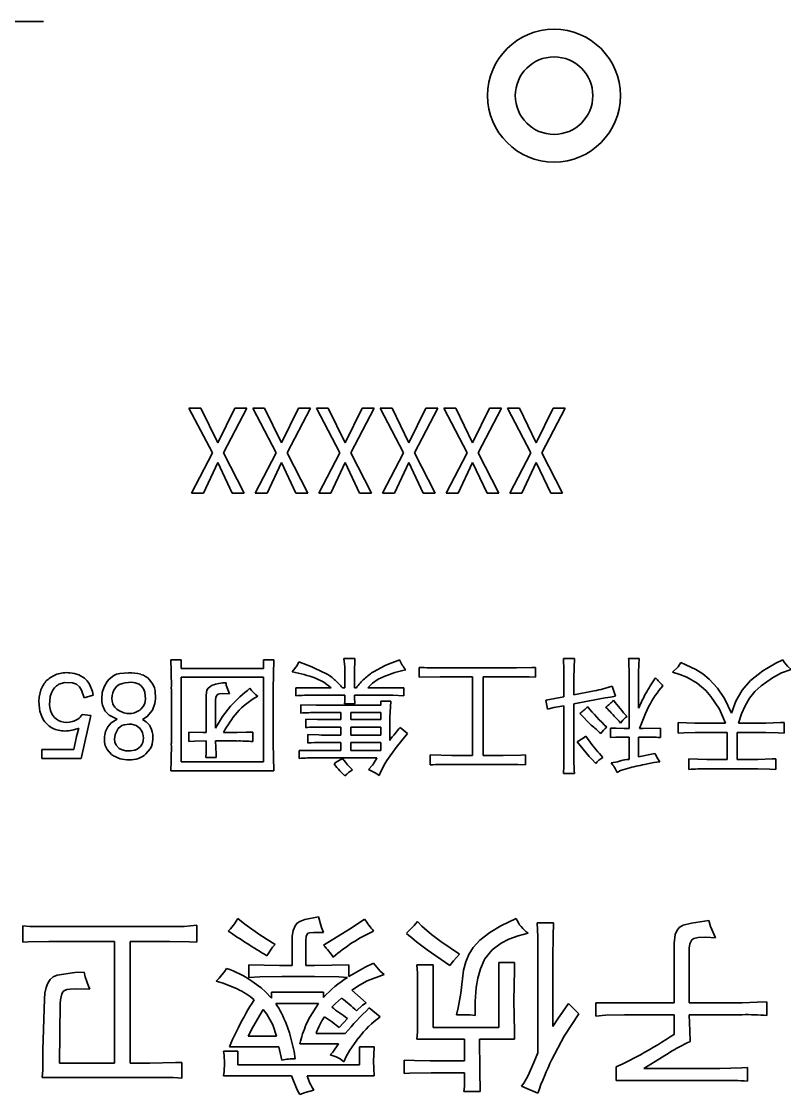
# Model space of a CAD drawing. Header units: millimetres. Extents: x -631 to 3210, y -561 to 2288.
# Drawn here: x -366.21 to -331.74, y 180.06 to 228.53 of the extents above; entities that cross this region are included whole.
import ezdxf

# ---------------------------------------------------------------- set-up
doc = ezdxf.new("R2010")
doc.units = ezdxf.units.MM
doc.layers.get('0').update_dxf_attribs({"lineweight": 18})

msp = doc.modelspace()

# ---------------------------------------------------------------- linework, layer by layer
at = {"color": 7, "lineweight": 35, "ltscale": 0.397278}
msp.add_line((-365.207, 228.526), (-381.098, 228.526), dxfattribs=at)
at = {"color": 7, "lineweight": 35, "ltscale": 0.057041}
for p, q in [((-357.584, 209.041), (-358.641, 211.063)), ((-356.034, 211.063), (-357.09, 209.041)), ((-354.708, 209.041), (-355.765, 211.063)), ((-353.158, 211.063), (-354.214, 209.041)), ((-351.832, 209.041), (-352.888, 211.063)), ((-350.281, 211.063), (-351.337, 209.041)), ((-348.956, 209.041), (-350.012, 211.063)), ((-347.405, 211.063), (-348.461, 209.041)), ((-346.079, 209.041), (-347.135, 211.063)), ((-344.528, 211.063), (-345.584, 209.041)), ((-343.203, 209.041), (-344.259, 211.063)), ((-341.652, 211.063), (-342.708, 209.041))]:
    msp.add_line(p, q, dxfattribs=at)
at = {"color": 7, "lineweight": 35, "ltscale": 0.013477}
for p, q in [((-358.641, 211.063), (-358.102, 211.063)), ((-356.573, 211.063), (-356.034, 211.063)), ((-344.259, 211.063), (-343.72, 211.063)), ((-342.191, 211.063), (-341.652, 211.063)), ((-357.989, 207.221), (-358.528, 207.221)), ((-341.765, 207.221), (-342.304, 207.221))]:
    msp.add_line(p, q, dxfattribs=at)
at = {"color": 7, "lineweight": 35, "ltscale": 0.04372}
for p, q in [((-358.102, 211.063), (-357.337, 209.49)), ((-357.337, 209.49), (-356.573, 211.063)), ((-355.225, 211.063), (-354.461, 209.49)), ((-352.349, 211.063), (-351.584, 209.49)), ((-348.708, 209.49), (-347.944, 211.063)), ((-345.832, 209.49), (-345.068, 211.063)), ((-343.72, 211.063), (-342.956, 209.49)), ((-342.956, 209.49), (-342.191, 211.063))]:
    msp.add_line(p, q, dxfattribs=at)
at = {"color": 7, "lineweight": 35, "ltscale": 0.013489}
for p, q in [((-355.765, 211.063), (-355.225, 211.063)), ((-353.697, 211.063), (-353.158, 211.063)), ((-352.888, 211.063), (-352.349, 211.063)), ((-350.821, 211.063), (-350.281, 211.063)), ((-350.012, 211.063), (-349.472, 211.063)), ((-347.944, 211.063), (-347.405, 211.063)), ((-347.135, 211.063), (-346.596, 211.063)), ((-345.068, 211.063), (-344.528, 211.063)), ((-356.146, 207.221), (-356.686, 207.221)), ((-355.113, 207.221), (-355.652, 207.221)), ((-353.27, 207.221), (-353.81, 207.221)), ((-352.236, 207.221), (-352.776, 207.221)), ((-350.394, 207.221), (-350.933, 207.221)), ((-349.36, 207.221), (-349.899, 207.221)), ((-347.517, 207.221), (-348.057, 207.221)), ((-346.483, 207.221), (-347.023, 207.221)), ((-344.641, 207.221), (-345.18, 207.221)), ((-343.607, 207.221), (-344.146, 207.221))]:
    msp.add_line(p, q, dxfattribs=at)
at = {"color": 7, "lineweight": 35, "ltscale": 0.043715}
for p, q in [((-354.461, 209.49), (-353.697, 211.063)), ((-351.584, 209.49), (-350.821, 211.063)), ((-349.472, 211.063), (-348.708, 209.49)), ((-346.596, 211.063), (-345.832, 209.49))]:
    msp.add_line(p, q, dxfattribs=at)
at = {"color": 7, "lineweight": 35, "ltscale": 0.05126}
for p, q in [((-358.528, 207.221), (-357.584, 209.041)), ((-357.09, 209.041), (-356.146, 207.221)), ((-355.652, 207.221), (-354.708, 209.041)), ((-354.214, 209.041), (-353.27, 207.221)), ((-352.776, 207.221), (-351.832, 209.041)), ((-351.337, 209.041), (-350.394, 207.221)), ((-349.899, 207.221), (-348.956, 209.041)), ((-348.461, 209.041), (-347.517, 207.221)), ((-347.023, 207.221), (-346.079, 209.041)), ((-345.584, 209.041), (-344.641, 207.221)), ((-344.146, 207.221), (-343.203, 209.041)), ((-342.708, 209.041), (-341.765, 207.221))]:
    msp.add_line(p, q, dxfattribs=at)
at = {"color": 7, "lineweight": 35, "ltscale": 0.038456}
for p, q in [((-357.337, 208.614), (-357.989, 207.221)), ((-354.461, 208.614), (-355.113, 207.221)), ((-351.584, 208.614), (-352.236, 207.221)), ((-348.057, 207.221), (-348.708, 208.614)), ((-345.18, 207.221), (-345.832, 208.614)), ((-342.304, 207.221), (-342.956, 208.614))]:
    msp.add_line(p, q, dxfattribs=at)
at = {"color": 7, "lineweight": 35, "ltscale": 0.038451}
for p, q in [((-356.686, 207.221), (-357.337, 208.614)), ((-353.81, 207.221), (-354.461, 208.614)), ((-350.933, 207.221), (-351.584, 208.614)), ((-348.708, 208.614), (-349.36, 207.221)), ((-345.832, 208.614), (-346.483, 207.221)), ((-342.956, 208.614), (-343.607, 207.221))]:
    msp.add_line(p, q, dxfattribs=at)
at = {"color": 7, "lineweight": 35, "ltscale": 0.011792}
for p, q in [((-359.461, 199.692), (-358.989, 199.692)), ((-355.281, 199.692), (-354.81, 199.692)), ((-351.146, 197.715), (-351.618, 197.715))]:
    msp.add_line(p, q, dxfattribs=at)
at = {"color": 7, "lineweight": 35, "ltscale": 0.00955}
for p, q in [((-358.989, 199.692), (-358.989, 199.31)), ((-355.281, 199.31), (-355.281, 199.692)), ((-353.371, 196.636), (-353.371, 197.018)), ((-353.281, 195.94), (-353.281, 196.322))]:
    msp.add_line(p, q, dxfattribs=at)
at = {"color": 7, "lineweight": 35, "ltscale": 0.032589}
msp.add_line((-354.81, 199.692), (-354.832, 198.389), dxfattribs=at)
at = {"color": 7, "lineweight": 35, "ltscale": 0.012354}
msp.add_line((-351.641, 199.76), (-351.146, 199.76), dxfattribs=at)
at = {"color": 7, "lineweight": 35, "ltscale": 0.012366}
for p, q in [((-341.731, 199.76), (-341.236, 199.76)), ((-341.236, 194.569), (-341.731, 194.569))]:
    msp.add_line(p, q, dxfattribs=at)
at = {"color": 7, "lineweight": 35, "ltscale": 0.021917}
msp.add_line((-341.236, 199.76), (-341.259, 198.883), dxfattribs=at)
at = {"color": 7, "lineweight": 35, "ltscale": 0.011804}
for p, q in [((-338.787, 199.76), (-338.315, 199.76)), ((-357.416, 195.288), (-357.888, 195.288))]:
    msp.add_line(p, q, dxfattribs=at)
at = {"color": 7, "lineweight": 35, "ltscale": 0.0927}
for p, q in [((-358.989, 199.31), (-355.281, 199.31)), ((-355.281, 198.906), (-358.989, 198.906)), ((-358.989, 195.086), (-355.281, 195.086))]:
    msp.add_line(p, q, dxfattribs=at)
at = {"color": 7, "lineweight": 35, "ltscale": 0.011237}
for p, q in [((-348.248, 198.906), (-348.248, 199.355)), ((-342.989, 199.355), (-342.989, 198.906))]:
    msp.add_line(p, q, dxfattribs=at)
at = {"color": 7, "lineweight": 35, "ltscale": 0.087073}
msp.add_line((-347.326, 199.333), (-343.843, 199.333), dxfattribs=at)
at = {"color": 7, "lineweight": 35, "ltscale": 0.095506}
for p, q in [((-358.989, 198.906), (-358.989, 195.086)), ((-355.281, 195.086), (-355.281, 198.906))]:
    msp.add_line(p, q, dxfattribs=at)
at = {"color": 7, "lineweight": 35, "ltscale": 0.012921}
for p, q in [((-351.596, 198.434), (-351.596, 198.951)), ((-351.169, 198.951), (-351.169, 198.434))]:
    msp.add_line(p, q, dxfattribs=at)
at = {"color": 7, "lineweight": 35, "ltscale": 0.023603}
msp.add_line((-347.304, 198.928), (-348.248, 198.906), dxfattribs=at)
at = {"color": 7, "lineweight": 35, "ltscale": 0.036511}
msp.add_line((-345.843, 198.928), (-347.304, 198.928), dxfattribs=at)
at = {"color": 7, "lineweight": 35, "ltscale": 0.088764}
for p, q in [((-345.843, 195.378), (-345.843, 198.928)), ((-345.349, 198.928), (-345.349, 195.378))]:
    msp.add_line(p, q, dxfattribs=at)
at = {"color": 7, "lineweight": 35, "ltscale": 0.037073}
for p, q in [((-343.866, 198.928), (-345.349, 198.928)), ((-352.967, 185.389), (-354.45, 185.389))]:
    msp.add_line(p, q, dxfattribs=at)
at = {"color": 7, "lineweight": 35, "ltscale": 0.021349}
msp.add_line((-341.708, 198.03), (-341.708, 198.883), dxfattribs=at)
at = {"color": 7, "lineweight": 35, "ltscale": 0.019101}
msp.add_line((-341.259, 198.883), (-341.259, 198.119), dxfattribs=at)
at = {"color": 7, "lineweight": 35, "ltscale": 0.060113}
msp.add_line((-338.765, 196.591), (-338.765, 198.996), dxfattribs=at)
at = {"color": 7, "lineweight": 35, "ltscale": 0.037079}
msp.add_line((-338.337, 198.996), (-338.337, 197.513), dxfattribs=at)
at = {"color": 7, "lineweight": 35, "ltscale": 0.061797}
for p, q in [((-359.438, 195.917), (-359.438, 198.389)), ((-354.832, 198.389), (-354.832, 195.917))]:
    msp.add_line(p, q, dxfattribs=at)
at = {"color": 7, "lineweight": 35, "ltscale": 0.008989}
for p, q in [((-353.821, 198.074), (-353.821, 198.434)), ((-348.944, 198.434), (-348.944, 198.074)), ((-353.664, 195.243), (-353.664, 195.603))]:
    msp.add_line(p, q, dxfattribs=at)
at = {"color": 7, "lineweight": 35, "ltscale": 0.039893}
msp.add_line((-353.821, 198.434), (-352.225, 198.434), dxfattribs=at)
at = {"color": 7, "lineweight": 35, "ltscale": 0.00282}
msp.add_line((-351.708, 198.434), (-351.596, 198.434), dxfattribs=at)
at = {"color": 7, "lineweight": 35, "ltscale": 0.002246}
msp.add_line((-351.169, 198.434), (-351.079, 198.434), dxfattribs=at)
at = {"color": 7, "lineweight": 35, "ltscale": 0.040442}
msp.add_line((-350.562, 198.434), (-348.944, 198.434), dxfattribs=at)
at = {"color": 7, "lineweight": 35, "ltscale": 0.023469}
msp.add_line((-341.259, 198.119), (-340.337, 198.299), dxfattribs=at)
at = {"color": 7, "lineweight": 35, "ltscale": 0.011904}
msp.add_line((-339.528, 198.501), (-339.371, 198.052), dxfattribs=at)
at = {"color": 7, "lineweight": 35, "ltscale": 0.01049}
msp.add_line((-362.967, 198.097), (-363.371, 197.985), dxfattribs=at)
at = {"color": 7, "lineweight": 35, "ltscale": 0.042135}
msp.add_line((-357.866, 196.412), (-357.866, 198.097), dxfattribs=at)
at = {"color": 7, "lineweight": 35, "ltscale": 0.032022}
msp.add_line((-357.438, 197.895), (-357.438, 196.614), dxfattribs=at)
at = {"color": 7, "lineweight": 35, "ltscale": 0.035962}
for p, q in [((-351.596, 198.097), (-353.034, 198.097)), ((-334.337, 196.412), (-335.776, 196.412))]:
    msp.add_line(p, q, dxfattribs=at)
at = {"color": 7, "lineweight": 35, "ltscale": 0.035388}
msp.add_line((-349.753, 198.097), (-351.169, 198.097), dxfattribs=at)
at = {"color": 7, "lineweight": 35, "ltscale": 0.004494}
msp.add_line((-349.978, 197.648), (-349.978, 197.827), dxfattribs=at)
at = {"color": 7, "lineweight": 35, "ltscale": 0.011243}
msp.add_line((-349.978, 197.827), (-349.528, 197.827), dxfattribs=at)
at = {"color": 7, "lineweight": 35, "ltscale": 0.018573}
msp.add_line((-349.528, 197.827), (-349.573, 197.086), dxfattribs=at)
at = {"color": 7, "lineweight": 35, "ltscale": 0.020594}
msp.add_line((-342.517, 197.872), (-341.708, 198.03), dxfattribs=at)
at = {"color": 7, "lineweight": 35, "ltscale": 0.010252}
msp.add_line((-342.45, 197.468), (-342.517, 197.872), dxfattribs=at)
at = {"color": 7, "lineweight": 35, "ltscale": 0.009551}
msp.add_line((-353.596, 197.288), (-353.596, 197.67), dxfattribs=at)
at = {"color": 7, "lineweight": 35, "ltscale": 0.017416}
msp.add_line((-353.596, 197.67), (-352.899, 197.648), dxfattribs=at)
at = {"color": 7, "lineweight": 35, "ltscale": 0.073035}
msp.add_line((-352.899, 197.648), (-349.978, 197.648), dxfattribs=at)
at = {"color": 7, "lineweight": 35, "ltscale": 0.027527}
msp.add_line((-351.776, 197.31), (-352.877, 197.31), dxfattribs=at)
at = {"color": 7, "lineweight": 35, "ltscale": 0.007865}
for p, q in [((-351.776, 196.996), (-351.776, 197.31)), ((-351.326, 197.31), (-351.326, 196.996)), ((-349.978, 196.996), (-349.978, 197.31))]:
    msp.add_line(p, q, dxfattribs=at)
at = {"color": 7, "lineweight": 35, "ltscale": 0.033704}
for p, q in [((-349.978, 197.31), (-351.326, 197.31)), ((-351.326, 196.996), (-349.978, 196.996)), ((-349.978, 196.659), (-351.326, 196.659)), ((-351.326, 196.299), (-349.978, 196.299)), ((-349.978, 195.962), (-351.326, 195.962)), ((-351.326, 195.603), (-349.978, 195.603))]:
    msp.add_line(p, q, dxfattribs=at)
at = {"color": 7, "lineweight": 35, "ltscale": 0.062921}
for p, q in [((-341.708, 195.108), (-341.708, 197.625)), ((-341.259, 197.715), (-341.259, 195.198))]:
    msp.add_line(p, q, dxfattribs=at)
at = {"color": 7, "lineweight": 35, "ltscale": 0.018278}
msp.add_line((-340.472, 196.749), (-340.989, 197.265), dxfattribs=at)
at = {"color": 7, "lineweight": 35, "ltscale": 0.049479}
msp.add_line((-363.079, 197.176), (-363.506, 195.243), dxfattribs=at)
at = {"color": 7, "lineweight": 35, "ltscale": 0.009612}
msp.add_line((-363.461, 197.221), (-363.079, 197.176), dxfattribs=at)
at = {"color": 7, "lineweight": 35, "ltscale": 0.023035}
for p, q in [((-352.697, 196.996), (-351.776, 196.996)), ((-351.776, 196.659), (-352.697, 196.659)), ((-346.765, 195.378), (-345.843, 195.378)), ((-335.259, 195.198), (-334.337, 195.198))]:
    msp.add_line(p, q, dxfattribs=at)
at = {"color": 7, "lineweight": 35, "ltscale": 0.025842}
msp.add_line((-349.573, 197.086), (-349.573, 196.052), dxfattribs=at)
at = {"color": 7, "lineweight": 35, "ltscale": 0.011798}
for p, q in [((-336.54, 196.389), (-336.54, 196.861)), ((-331.753, 196.861), (-331.753, 196.389))]:
    msp.add_line(p, q, dxfattribs=at)
at = {"color": 7, "lineweight": 35, "ltscale": 0.018539}
for p, q in [((-336.54, 196.861), (-335.798, 196.839)), ((-366.146, 186.94), (-366.146, 187.681))]:
    msp.add_line(p, q, dxfattribs=at)
at = {"color": 7, "lineweight": 35, "ltscale": 0.034839}
msp.add_line((-335.798, 196.839), (-334.405, 196.839), dxfattribs=at)
at = {"color": 7, "lineweight": 35, "ltscale": 0.030908}
msp.add_line((-333.821, 196.839), (-332.584, 196.839), dxfattribs=at)
at = {"color": 7, "lineweight": 35, "ltscale": 0.010674}
for p, q in [((-358.652, 196.007), (-358.652, 196.434)), ((-355.753, 196.434), (-355.753, 196.007)), ((-339.596, 196.187), (-339.596, 196.614)), ((-337.349, 196.614), (-337.349, 196.187))]:
    msp.add_line(p, q, dxfattribs=at)
at = {"color": 7, "lineweight": 35, "ltscale": 0.015173}
msp.add_line((-357.079, 196.412), (-356.472, 196.412), dxfattribs=at)
at = {"color": 7, "lineweight": 35, "ltscale": 0.021912}
for p, q in [((-352.652, 196.299), (-351.776, 196.299)), ((-351.776, 195.962), (-352.652, 195.962)), ((-361.292, 181.479), (-360.416, 181.479))]:
    msp.add_line(p, q, dxfattribs=at)
at = {"color": 7, "lineweight": 35, "ltscale": 0.008988}
for p, q in [((-351.776, 196.299), (-351.776, 196.659)), ((-351.326, 196.659), (-351.326, 196.299)), ((-349.978, 196.299), (-349.978, 196.659)), ((-351.776, 195.603), (-351.776, 195.962)), ((-351.326, 195.962), (-351.326, 195.603)), ((-349.978, 195.603), (-349.978, 195.962))]:
    msp.add_line(p, q, dxfattribs=at)
at = {"color": 7, "lineweight": 35, "ltscale": 0.020353}
msp.add_line((-348.765, 196.367), (-349.28, 195.736), dxfattribs=at)
at = {"color": 7, "lineweight": 35, "ltscale": 0.010788}
msp.add_line((-349.102, 196.636), (-348.765, 196.367), dxfattribs=at)
at = {"color": 7, "lineweight": 35, "ltscale": 0.005615}
msp.add_line((-338.989, 196.591), (-338.765, 196.591), dxfattribs=at)
at = {"color": 7, "lineweight": 35, "ltscale": 0.003931}
msp.add_line((-338.292, 196.591), (-338.135, 196.591), dxfattribs=at)
at = {"color": 7, "lineweight": 35, "ltscale": 0.019674}
msp.add_line((-338.135, 196.591), (-337.349, 196.614), dxfattribs=at)
at = {"color": 7, "lineweight": 35, "ltscale": 0.030337}
for p, q in [((-334.337, 195.198), (-334.337, 196.412)), ((-333.888, 196.412), (-333.888, 195.198))]:
    msp.add_line(p, q, dxfattribs=at)
at = {"color": 7, "lineweight": 35, "ltscale": 0.032593}
msp.add_line((-332.584, 196.412), (-333.888, 196.412), dxfattribs=at)
at = {"color": 7, "lineweight": 35, "ltscale": 0.023596}
for p, q in [((-356.495, 196.03), (-357.438, 196.03)), ((-333.888, 195.198), (-332.944, 195.198))]:
    msp.add_line(p, q, dxfattribs=at)
at = {"color": 7, "lineweight": 35, "ltscale": 0.030904}
msp.add_line((-354.832, 195.917), (-354.81, 194.681), dxfattribs=at)
at = {"color": 7, "lineweight": 35, "ltscale": 0.021152}
msp.add_line((-340.562, 195.333), (-341.102, 195.985), dxfattribs=at)
at = {"color": 7, "lineweight": 35, "ltscale": 0.006177}
msp.add_line((-338.765, 196.209), (-339.012, 196.209), dxfattribs=at)
at = {"color": 7, "lineweight": 35, "ltscale": 0.025281}
msp.add_line((-338.765, 195.198), (-338.765, 196.209), dxfattribs=at)
at = {"color": 7, "lineweight": 35, "ltscale": 0.005054}
msp.add_line((-338.135, 196.209), (-338.337, 196.209), dxfattribs=at)
at = {"color": 7, "lineweight": 35, "ltscale": 0.022472}
msp.add_line((-338.337, 196.209), (-338.337, 195.31), dxfattribs=at)
at = {"color": 7, "lineweight": 35, "ltscale": 0.010112}
msp.add_line((-365.281, 195.243), (-365.281, 195.648), dxfattribs=at)
at = {"color": 7, "lineweight": 35, "ltscale": 0.03595}
msp.add_line((-365.281, 195.648), (-363.843, 195.648), dxfattribs=at)
at = {"color": 7, "lineweight": 35, "ltscale": 0.047192}
msp.add_line((-353.664, 195.603), (-351.776, 195.603), dxfattribs=at)
at = {"color": 7, "lineweight": 35, "ltscale": 0.011236}
for p, q in [((-347.753, 194.951), (-347.753, 195.4)), ((-343.438, 195.4), (-343.438, 194.951))]:
    msp.add_line(p, q, dxfattribs=at)
at = {"color": 7, "lineweight": 35, "ltscale": 0.024726}
msp.add_line((-347.753, 195.4), (-346.765, 195.378), dxfattribs=at)
at = {"color": 7, "lineweight": 35, "ltscale": 0.022473}
msp.add_line((-345.349, 195.378), (-344.45, 195.378), dxfattribs=at)
at = {"color": 7, "lineweight": 35, "ltscale": 0.018955}
msp.add_line((-338.337, 195.31), (-337.596, 195.468), dxfattribs=at)
at = {"color": 7, "lineweight": 35, "ltscale": 0.044385}
msp.add_line((-363.506, 195.243), (-365.281, 195.243), dxfattribs=at)
at = {"color": 7, "lineweight": 35, "ltscale": 0.069104}
msp.add_line((-350.158, 195.265), (-352.922, 195.265), dxfattribs=at)
at = {"color": 7, "lineweight": 35, "ltscale": 0.007943}
msp.add_line((-351.483, 194.951), (-351.259, 194.726), dxfattribs=at)
at = {"color": 7, "lineweight": 35, "ltscale": 0.057874}
msp.add_line((-344.45, 194.973), (-346.765, 194.973), dxfattribs=at)
at = {"color": 7, "lineweight": 35, "ltscale": 0.011797}
for p, q in [((-336.068, 194.749), (-336.068, 195.221)), ((-332.135, 195.221), (-332.135, 194.749))]:
    msp.add_line(p, q, dxfattribs=at)
at = {"color": 7, "lineweight": 35, "ltscale": 0.020235}
msp.add_line((-336.068, 195.221), (-335.259, 195.198), dxfattribs=at)
at = {"color": 7, "lineweight": 35, "ltscale": 0.116284}
msp.add_line((-354.81, 194.681), (-359.461, 194.681), dxfattribs=at)
at = {"color": 7, "lineweight": 35, "ltscale": 0.007952}
msp.add_line((-351.596, 194.457), (-351.821, 194.681), dxfattribs=at)
at = {"color": 7, "lineweight": 35, "ltscale": 0.057861}
msp.add_line((-332.944, 194.771), (-335.259, 194.771), dxfattribs=at)
at = {"color": 7, "lineweight": 35, "ltscale": 0.136523}
msp.add_line((-364.967, 187.648), (-359.506, 187.648), dxfattribs=at)
at = {"color": 7, "lineweight": 35, "ltscale": 0.019382}
msp.add_line((-358.292, 187.715), (-358.292, 186.94), dxfattribs=at)
at = {"color": 7, "lineweight": 35, "ltscale": 0.018542}
for p, q in [((-342.922, 187.816), (-342.18, 187.816)), ((-348.349, 185.928), (-347.607, 185.928)), ((-345.483, 180.198), (-346.225, 180.198))]:
    msp.add_line(p, q, dxfattribs=at)
at = {"color": 7, "lineweight": 35, "ltscale": 0.032865}
msp.add_line((-353.978, 185.895), (-353.978, 187.209), dxfattribs=at)
at = {"color": 7, "lineweight": 35, "ltscale": 0.074158}
for p, q in [((-362, 186.973), (-364.967, 186.973)), ((-347.607, 183.097), (-344.641, 183.097))]:
    msp.add_line(p, q, dxfattribs=at)
at = {"color": 7, "lineweight": 35, "ltscale": 0.137359}
for p, q in [((-362, 181.479), (-362, 186.973)), ((-361.292, 186.973), (-361.292, 181.479))]:
    msp.add_line(p, q, dxfattribs=at)
at = {"color": 7, "lineweight": 35, "ltscale": 0.044666}
msp.add_line((-359.506, 186.973), (-361.292, 186.973), dxfattribs=at)
at = {"color": 7, "lineweight": 35, "ltscale": 0.027809}
msp.add_line((-353.371, 187.007), (-353.371, 185.895), dxfattribs=at)
at = {"color": 7, "lineweight": 35, "ltscale": 0.030859}
msp.add_line((-346.866, 185.895), (-347.877, 186.603), dxfattribs=at)
at = {"color": 7, "lineweight": 35, "ltscale": 0.067416}
msp.add_line((-336.72, 184.209), (-336.72, 186.906), dxfattribs=at)
at = {"color": 7, "lineweight": 35, "ltscale": 0.061517}
msp.add_line((-336.045, 186.67), (-336.045, 184.209), dxfattribs=at)
at = {"color": 7, "lineweight": 35, "ltscale": 0.107023}
msp.add_line((-342.888, 181.951), (-342.888, 186.232), dxfattribs=at)
at = {"color": 7, "lineweight": 35, "ltscale": 0.078371}
msp.add_line((-342.214, 186.265), (-342.214, 183.131), dxfattribs=at)
at = {"color": 7, "lineweight": 35, "ltscale": 0.014326}
msp.add_line((-355.933, 185.355), (-355.933, 185.928), dxfattribs=at)
at = {"color": 7, "lineweight": 35, "ltscale": 0.014319}
msp.add_line((-354.551, 185.895), (-353.978, 185.895), dxfattribs=at)
at = {"color": 7, "lineweight": 35, "ltscale": 0.010107}
msp.add_line((-353.371, 185.895), (-352.967, 185.895), dxfattribs=at)
at = {"color": 7, "lineweight": 35, "ltscale": 0.013483}
msp.add_line((-351.416, 185.928), (-351.416, 185.389), dxfattribs=at)
at = {"color": 7, "lineweight": 35, "ltscale": 0.070787}
msp.add_line((-347.607, 185.928), (-347.607, 183.097), dxfattribs=at)
at = {"color": 7, "lineweight": 35, "ltscale": 0.073315}
msp.add_line((-344.641, 183.097), (-344.641, 186.03), dxfattribs=at)
at = {"color": 7, "lineweight": 35, "ltscale": 0.017688}
msp.add_line((-344.641, 186.03), (-343.933, 186.03), dxfattribs=at)
at = {"color": 7, "lineweight": 35, "ltscale": 0.006742}
msp.add_line((-354.922, 184.412), (-354.922, 184.681), dxfattribs=at)
at = {"color": 7, "lineweight": 35, "ltscale": 0.058997}
msp.add_line((-354.922, 184.681), (-352.562, 184.681), dxfattribs=at)
at = {"color": 7, "lineweight": 35, "ltscale": 0.005899}
msp.add_line((-352.562, 184.681), (-352.562, 184.445), dxfattribs=at)
at = {"color": 7, "lineweight": 35, "ltscale": 0.057328}
msp.add_line((-365.236, 182.086), (-365.169, 184.378), dxfattribs=at)
at = {"color": 7, "lineweight": 35, "ltscale": 0.067421}
msp.add_line((-364.461, 184.176), (-364.495, 181.479), dxfattribs=at)
at = {"color": 7, "lineweight": 35, "ltscale": 0.048035}
msp.add_line((-352.798, 184.176), (-354.72, 184.176), dxfattribs=at)
at = {"color": 7, "lineweight": 35, "ltscale": 0.016681}
msp.add_line((-341.506, 184.176), (-341.034, 183.704), dxfattribs=at)
at = {"color": 7, "lineweight": 35, "ltscale": 0.015169}
for p, q in [((-340.259, 183.603), (-340.259, 184.209)), ((-332.54, 184.243), (-332.54, 183.636)), ((-356.438, 182.018), (-356.438, 181.412)), ((-348.922, 181.007), (-348.922, 181.614)), ((-339.349, 180.704), (-339.349, 181.31))]:
    msp.add_line(p, q, dxfattribs=at)
at = {"color": 7, "lineweight": 35, "ltscale": 0.032019}
for p, q in [((-340.259, 184.209), (-338.978, 184.209)), ((-355.967, 182.692), (-354.686, 182.692))]:
    msp.add_line(p, q, dxfattribs=at)
at = {"color": 7, "lineweight": 35, "ltscale": 0.056458}
for p, q in [((-338.978, 184.209), (-336.72, 184.209)), ((-336.72, 183.67), (-338.978, 183.67))]:
    msp.add_line(p, q, dxfattribs=at)
at = {"color": 7, "lineweight": 35, "ltscale": 0.059827}
for p, q in [((-336.045, 184.209), (-333.652, 184.209)), ((-333.652, 183.67), (-336.045, 183.67))]:
    msp.add_line(p, q, dxfattribs=at)
at = {"color": 7, "lineweight": 35, "ltscale": 0.016183}
msp.add_line((-350.506, 183.973), (-350, 183.569), dxfattribs=at)
at = {"color": 7, "lineweight": 35, "ltscale": 0.013724}
msp.add_line((-351.483, 183.501), (-351.854, 183.097), dxfattribs=at)
at = {"color": 7, "lineweight": 35, "ltscale": 0.02191}
msp.add_line((-336.72, 182.794), (-336.72, 183.67), dxfattribs=at)
at = {"color": 7, "lineweight": 35, "ltscale": 0.032874}
msp.add_line((-352.899, 182.827), (-351.584, 182.827), dxfattribs=at)
at = {"color": 7, "lineweight": 35, "ltscale": 0.055627}
msp.add_line((-354.584, 182.221), (-356.81, 182.221), dxfattribs=at)
at = {"color": 7, "lineweight": 35, "ltscale": 0.015538}
msp.add_line((-354.45, 181.614), (-354.584, 182.221), dxfattribs=at)
at = {"color": 7, "lineweight": 35, "ltscale": 0.043811}
msp.add_line((-351.888, 182.355), (-353.641, 182.355), dxfattribs=at)
at = {"color": 7, "lineweight": 35, "ltscale": 0.020225}
msp.add_line((-350.944, 181.412), (-350.944, 182.221), dxfattribs=at)
at = {"color": 7, "lineweight": 35, "ltscale": 0.016858}
msp.add_line((-350.944, 182.221), (-350.27, 182.221), dxfattribs=at)
at = {"color": 7, "lineweight": 35, "ltscale": 0.053931}
msp.add_line((-346.191, 182.558), (-348.349, 182.558), dxfattribs=at)
at = {"color": 7, "lineweight": 35, "ltscale": 0.024438}
msp.add_line((-346.191, 181.58), (-346.191, 182.558), dxfattribs=at)
at = {"color": 7, "lineweight": 35, "ltscale": 0.0396}
msp.add_line((-343.933, 182.558), (-345.517, 182.558), dxfattribs=at)
at = {"color": 7, "lineweight": 35, "ltscale": 0.016016}
msp.add_line((-357.079, 182.018), (-356.438, 182.018), dxfattribs=at)
at = {"color": 7, "lineweight": 35, "ltscale": 0.033675}
msp.add_line((-336.956, 181.951), (-338.102, 181.243), dxfattribs=at)
at = {"color": 7, "lineweight": 35, "ltscale": 0.062354}
msp.add_line((-364.495, 181.479), (-362, 181.479), dxfattribs=at)
at = {"color": 7, "lineweight": 35, "ltscale": 0.017696}
msp.add_line((-358.967, 181.513), (-358.967, 180.805), dxfattribs=at)
at = {"color": 7, "lineweight": 35, "ltscale": 0.137354}
msp.add_line((-356.438, 181.412), (-350.944, 181.412), dxfattribs=at)
at = {"color": 7, "lineweight": 35, "ltscale": 0.03877}
msp.add_line((-347.742, 181.58), (-346.191, 181.58), dxfattribs=at)
at = {"color": 7, "lineweight": 35, "ltscale": 0.015168}
msp.add_line((-333.416, 181.277), (-333.416, 180.67), dxfattribs=at)
at = {"color": 7, "lineweight": 35, "ltscale": 0.12135}
msp.add_line((-360.416, 180.839), (-365.27, 180.839), dxfattribs=at)
at = {"color": 7, "lineweight": 35, "ltscale": 0.076685}
msp.add_line((-354.012, 180.906), (-357.079, 180.906), dxfattribs=at)
at = {"color": 7, "lineweight": 35, "ltscale": 0.075842}
msp.add_line((-350.27, 180.906), (-353.304, 180.906), dxfattribs=at)
at = {"color": 7, "lineweight": 35, "ltscale": 0.037927}
msp.add_line((-346.191, 181.041), (-347.708, 181.041), dxfattribs=at)
at = {"color": 7, "lineweight": 35, "ltscale": 0.08595}
msp.add_line((-338.102, 181.243), (-334.664, 181.243), dxfattribs=at)
at = {"color": 7, "lineweight": 35, "ltscale": 0.118823}
msp.add_line((-334.596, 180.704), (-339.349, 180.704), dxfattribs=at)
at = {"color": 7, "lineweight": 35}
for points in [[(-351.596, 198.951), (-351.602, 199.386), (-351.641, 199.76)], [(-351.146, 199.76), (-351.167, 199.113), (-351.169, 198.951)], [(-349.776, 199.445), (-349.607, 199.52), (-349.124, 199.692)], [(-338.315, 199.76), (-338.334, 199.149), (-338.337, 198.996)], [(-333.276, 198.766), (-332.73, 199.192), (-332.132, 199.541), (-331.821, 199.692)], [(-331.821, 199.692), (-331.766, 199.59), (-331.616, 199.414), (-331.438, 199.265)], [(-353.978, 199.153), (-353.756, 199.438), (-353.686, 199.603)], [(-353.686, 199.603), (-353.089, 199.377), (-352.944, 199.31)], [(-352.944, 199.31), (-352.684, 199.19), (-352.427, 199.063)], [(-350.27, 199.176), (-350.137, 199.242), (-349.776, 199.445)], [(-343.843, 199.333), (-343.16, 199.343), (-342.989, 199.355)], [(-336.81, 199.131), (-336.544, 199.372), (-336.427, 199.58)], [(-336.427, 199.58), (-335.747, 199.263), (-335.434, 199.06), (-335.141, 198.822)], [(-331.438, 199.265), (-331.88, 199.105), (-332.293, 198.881), (-332.805, 198.518)], [(-364.023, 199.108), (-363.811, 199.082), (-363.61, 199.012), (-363.366, 198.868)], [(-363.366, 198.868), (-363.236, 198.747), (-363.137, 198.6), (-363.006, 198.271), (-362.967, 198.097)], [(-362.472, 198.479), (-362.335, 198.713), (-362.248, 198.816)], [(-362.248, 198.816), (-362.034, 198.985), (-361.911, 199.041)], [(-361.911, 199.041), (-361.77, 199.077), (-361.371, 199.108)], [(-360.427, 198.794), (-360.269, 198.593), (-360.203, 198.434)], [(-352.225, 198.434), (-352.552, 198.684), (-352.92, 198.864)], [(-349.819, 198.947), (-350.094, 198.816), (-350.347, 198.647), (-350.562, 198.434)], [(-342.989, 198.906), (-343.279, 198.923), (-343.866, 198.928)], [(-335.298, 198.305), (-335.696, 198.647), (-336.148, 198.911), (-336.472, 199.039), (-336.81, 199.131)], [(-335.141, 198.822), (-334.765, 198.414), (-334.456, 197.954), (-334.135, 197.288)], [(-334.135, 197.288), (-333.937, 197.83), (-333.654, 198.332), (-333.276, 198.766)], [(-365.416, 197.827), (-365.403, 198.002), (-365.326, 198.344)], [(-363.91, 198.661), (-364.242, 198.677), (-364.517, 198.591)], [(-363.371, 197.985), (-363.49, 198.329), (-363.591, 198.478), (-363.728, 198.594), (-363.91, 198.661)], [(-362.584, 197.94), (-362.56, 198.216), (-362.472, 198.479)], [(-361.64, 198.634), (-361.79, 198.582), (-361.919, 198.492), (-362.041, 198.319)], [(-361.079, 198.659), (-361.228, 198.681), (-361.529, 198.658), (-361.64, 198.634)], [(-360.697, 198.389), (-360.783, 198.505), (-360.899, 198.59), (-361.079, 198.659)], [(-360.607, 197.917), (-360.642, 198.238), (-360.697, 198.389)], [(-360.203, 198.434), (-360.173, 198.306), (-360.158, 197.94)], [(-357.866, 198.097), (-357.829, 198.318), (-357.775, 198.414), (-357.596, 198.546)], [(-356.967, 198.659), (-356.956, 198.555), (-356.892, 198.357), (-356.81, 198.164)], [(-334.405, 196.839), (-334.683, 197.473), (-335.068, 198.046), (-335.298, 198.305)], [(-332.805, 198.518), (-333.083, 198.259), (-333.32, 197.963), (-333.524, 197.621), (-333.685, 197.257), (-333.821, 196.839)], [(-365.371, 197.378), (-365.399, 197.495), (-365.416, 197.827)], [(-364.854, 198.209), (-364.91, 198.035), (-364.944, 197.67)], [(-360.81, 197.468), (-360.711, 197.584), (-360.641, 197.718), (-360.607, 197.917)], [(-360.158, 197.94), (-360.181, 197.726), (-360.292, 197.423)], [(-357.326, 198.142), (-357.385, 198.098), (-357.43, 197.992), (-357.438, 197.895)], [(-356.81, 198.164), (-357.123, 198.179), (-357.261, 198.164), (-357.326, 198.142)], [(-351.169, 198.097), (-351.163, 198.021), (-351.146, 197.715)], [(-348.944, 198.074), (-349.429, 198.096), (-349.753, 198.097)], [(-365.191, 196.951), (-365.266, 197.087), (-365.371, 197.378)], [(-361.888, 197.018), (-362.241, 197.195), (-362.427, 197.378)], [(-360.292, 197.423), (-360.528, 197.13), (-360.742, 196.996)], [(-357.438, 196.614), (-357.133, 197.13), (-356.765, 197.603)], [(-341.708, 197.625), (-342.156, 197.543), (-342.45, 197.468)], [(-337.87, 197.605), (-338.027, 197.274), (-338.292, 196.591)], [(-362.408, 196.457), (-362.309, 196.671), (-362.152, 196.847), (-361.888, 197.018)], [(-361.349, 196.794), (-361.567, 196.767), (-361.669, 196.728), (-361.843, 196.591)], [(-360.854, 196.591), (-361.024, 196.731), (-361.238, 196.788), (-361.349, 196.794)], [(-360.742, 196.996), (-360.569, 196.891), (-360.427, 196.749), (-360.382, 196.659)], [(-353.371, 197.018), (-352.832, 196.999), (-352.697, 196.996)], [(-338.854, 197.131), (-338.925, 197.086), (-339.045, 196.971), (-339.146, 196.839)], [(-332.584, 196.839), (-331.919, 196.858), (-331.753, 196.861)], [(-363.843, 195.648), (-363.716, 196.229), (-363.618, 196.614)], [(-361.843, 196.591), (-361.978, 196.321), (-362, 196.119)], [(-358.652, 196.434), (-358.023, 196.414), (-357.866, 196.412)], [(-356.472, 196.412), (-356.041, 196.427), (-355.753, 196.434)], [(-353.281, 196.322), (-352.778, 196.302), (-352.652, 196.299)], [(-339.596, 196.614), (-339.353, 196.603), (-338.989, 196.591)], [(-335.776, 196.412), (-336.286, 196.406), (-336.54, 196.389)], [(-331.753, 196.389), (-332.028, 196.406), (-332.584, 196.412)], [(-362.135, 195.423), (-362.341, 195.644), (-362.427, 195.827)], [(-362, 196.119), (-361.984, 195.973), (-361.931, 195.836), (-361.798, 195.692)], [(-357.866, 196.03), (-358.391, 196.024), (-358.652, 196.007)], [(-357.888, 195.288), (-357.873, 195.483), (-357.866, 196.03)], [(-357.438, 196.03), (-357.419, 195.436), (-357.416, 195.288)], [(-341.102, 195.985), (-340.837, 196.154), (-340.72, 196.254)], [(-340.72, 196.254), (-340.439, 195.875), (-340.248, 195.625)], [(-339.012, 196.209), (-339.363, 196.206), (-339.596, 196.187)], [(-361.798, 195.692), (-361.653, 195.624), (-361.496, 195.59), (-361.281, 195.58)], [(-361.281, 195.58), (-361.082, 195.618), (-360.989, 195.656), (-360.832, 195.782)], [(-360.341, 195.784), (-360.39, 195.683), (-360.584, 195.445)], [(-349.28, 195.736), (-349.707, 195.152), (-349.803, 194.999)], [(-344.45, 195.378), (-343.641, 195.397), (-343.438, 195.4)], [(-340.27, 195.018), (-340.441, 195.211), (-340.562, 195.333)], [(-352.09, 194.996), (-351.998, 195.072), (-351.708, 195.243)], [(-351.708, 195.243), (-351.566, 195.073), (-351.483, 194.951)], [(-350.54, 194.749), (-350.351, 194.939), (-350.315, 194.996)], [(-349.803, 194.999), (-349.98, 194.657), (-350.045, 194.479)], [(-343.438, 194.951), (-343.772, 194.968), (-344.45, 194.973)], [(-341.731, 194.569), (-341.709, 194.892), (-341.708, 195.108)], [(-341.259, 195.198), (-341.24, 194.695), (-341.236, 194.569)], [(-339.573, 195.041), (-339.287, 195.092), (-339.146, 195.131)], [(-337.371, 195.086), (-337.651, 195.053), (-338.067, 194.971)], [(-332.944, 195.198), (-332.297, 195.218), (-332.135, 195.221)], [(-338.832, 194.794), (-339.155, 194.693), (-339.304, 194.614)], [(-332.135, 194.749), (-332.403, 194.765), (-332.944, 194.771)], [(-353.742, 187.816), (-353.636, 187.878), (-353.403, 187.961), (-352.798, 188.086)], [(-352.798, 188.086), (-352.652, 187.61), (-352.562, 187.378)], [(-366.146, 187.681), (-365.834, 187.659), (-364.967, 187.648)], [(-359.506, 187.648), (-358.853, 187.656), (-358.292, 187.715)], [(-356.877, 187.445), (-356.77, 187.544), (-356.591, 187.771), (-356.438, 188.018)], [(-356.438, 188.018), (-356.124, 187.758), (-355.449, 187.28), (-354.753, 186.839)], [(-353.978, 187.209), (-353.942, 187.473), (-353.828, 187.713), (-353.742, 187.816)], [(-352.562, 186.805), (-351.314, 187.573), (-350.708, 187.985)], [(-348.821, 187.344), (-348.476, 187.697), (-348.315, 187.883)], [(-348.315, 187.883), (-348.119, 187.672), (-347.684, 187.294), (-347.271, 186.982), (-346.427, 186.4)], [(-345.51, 187.032), (-345.054, 187.388), (-344.561, 187.688), (-343.866, 188.018)], [(-342.888, 186.232), (-342.892, 187.183), (-342.922, 187.816)], [(-342.18, 187.816), (-342.196, 187.196), (-342.214, 186.265)], [(-336.72, 186.906), (-336.675, 187.288), (-336.606, 187.459), (-336.495, 187.605), (-336.315, 187.715)], [(-336.315, 187.715), (-335.94, 187.796), (-335.169, 187.917)], [(-335.169, 187.917), (-335.088, 187.652), (-334.866, 187.142)], [(-353.27, 187.344), (-353.343, 187.221), (-353.371, 187.007)], [(-352.562, 187.378), (-353.02, 187.375), (-353.202, 187.362), (-353.27, 187.344)], [(-343.326, 187.344), (-343.769, 187.237), (-344.196, 187.084), (-344.544, 186.906), (-344.955, 186.593), (-345.274, 186.189), (-345.309, 186.127)], [(-335.843, 187.108), (-335.927, 187.049), (-336.023, 186.873), (-336.045, 186.67)], [(-334.866, 187.142), (-335.292, 187.163), (-335.637, 187.155), (-335.843, 187.108)], [(-364.967, 186.973), (-365.911, 186.958), (-366.146, 186.94)], [(-358.292, 186.94), (-358.614, 186.962), (-359.506, 186.973)], [(-354.753, 186.839), (-354.863, 186.713), (-355.124, 186.333)], [(-346.292, 185.288), (-346.238, 185.677), (-346.14, 186.056), (-345.998, 186.395), (-345.805, 186.708), (-345.51, 187.032)], [(-346.427, 186.4), (-346.692, 186.099), (-346.866, 185.895)], [(-345.309, 186.127), (-345.48, 185.736), (-345.596, 185.321), (-345.668, 184.899), (-345.719, 184.269), (-345.72, 183.636)], [(-357.416, 185.187), (-357.272, 185.324), (-357.027, 185.636), (-356.944, 185.76)], [(-355.933, 185.928), (-355.242, 185.912), (-354.551, 185.895)], [(-352.967, 185.895), (-352.191, 185.912), (-351.416, 185.928)], [(-351.416, 185.389), (-350.681, 185.812), (-350.304, 185.996)], [(-350.304, 185.996), (-350.014, 185.636), (-349.832, 185.49)], [(-348.315, 184.277), (-348.323, 185.538), (-348.349, 185.928)], [(-343.933, 186.03), (-343.941, 185.686), (-343.967, 184.31)], [(-365.169, 184.378), (-365.148, 184.64), (-365.097, 184.897), (-365.023, 185.091), (-364.912, 185.266), (-364.779, 185.382), (-364.596, 185.457)], [(-364.596, 185.457), (-363.791, 185.575), (-363.382, 185.591)], [(-363.382, 185.591), (-363.337, 185.377), (-363.184, 184.965), (-363.113, 184.816)], [(-356.466, 184.83), (-357.093, 185.092), (-357.416, 185.187)], [(-354.45, 185.389), (-355.439, 185.38), (-355.933, 185.355)], [(-355.798, 185.187), (-355.376, 184.878), (-355.181, 184.704), (-354.922, 184.412)], [(-351.483, 185.355), (-351.876, 185.378), (-352.967, 185.389)], [(-349.832, 185.49), (-350.587, 185.197), (-350.946, 185.006), (-351.281, 184.782)], [(-346.562, 183.67), (-346.477, 183.983), (-346.364, 184.634), (-346.292, 185.288)], [(-364.225, 184.782), (-364.262, 184.768), (-364.322, 184.715), (-364.38, 184.609), (-364.442, 184.343), (-364.461, 184.176)], [(-363.113, 184.816), (-363.75, 184.838), (-364.005, 184.829), (-364.155, 184.807), (-364.225, 184.782)], [(-351.281, 184.782), (-350.77, 184.323), (-350.641, 184.209)], [(-353.343, 183.234), (-353.184, 183.56), (-352.798, 184.176)], [(-351.753, 184.412), (-352.022, 184.175), (-352.191, 184.007)], [(-350.641, 184.209), (-350.797, 184.099), (-351.079, 183.839)], [(-348.349, 182.558), (-348.326, 182.901), (-348.319, 183.245), (-348.315, 184.277)], [(-343.967, 184.31), (-343.941, 182.908), (-343.933, 182.558)], [(-342.214, 183.131), (-341.987, 183.478), (-341.506, 184.176)], [(-333.652, 184.209), (-332.985, 184.232), (-332.54, 184.243)], [(-355.292, 183.906), (-355.761, 183.104), (-355.967, 182.692)], [(-354.686, 182.692), (-354.851, 183.216), (-355.121, 183.693), (-355.292, 183.906)], [(-341.034, 183.704), (-341.692, 182.705), (-342.254, 181.65)], [(-354.248, 183.265), (-354.1, 182.855), (-353.896, 182.005), (-353.843, 181.681)], [(-351.854, 183.097), (-352.207, 183.367), (-352.528, 183.569)], [(-345.72, 183.636), (-345.942, 183.658), (-346.562, 183.67)], [(-338.978, 183.67), (-339.833, 183.647), (-340.259, 183.603)], [(-336.045, 183.67), (-336.021, 182.942), (-336.012, 182.457)], [(-356.81, 182.221), (-356.686, 182.516), (-356.405, 183.097)], [(-352.259, 181.85), (-352.149, 181.975), (-351.888, 182.355)], [(-350.978, 182.625), (-351.373, 182.069), (-351.545, 181.778), (-351.652, 181.546)], [(-350.27, 182.221), (-350.293, 181.836), (-350.304, 181.58)], [(-345.517, 182.558), (-345.499, 181.142), (-345.483, 180.198)], [(-365.27, 180.839), (-365.248, 181.168), (-365.236, 182.086)], [(-357.045, 181.479), (-357.055, 181.84), (-357.079, 182.018)], [(-351.652, 181.546), (-351.814, 181.673), (-351.998, 181.765), (-352.259, 181.85)], [(-343.629, 180.434), (-343.516, 180.573), (-343.333, 180.891), (-343.059, 181.511), (-342.888, 181.951)], [(-339.349, 181.31), (-339.048, 181.443), (-338.243, 181.863)], [(-360.416, 181.479), (-359.257, 181.508), (-358.967, 181.513)], [(-357.079, 180.906), (-357.056, 181.097), (-357.045, 181.479)], [(-350.304, 181.58), (-350.287, 181.243), (-350.27, 180.906)], [(-348.922, 181.614), (-348.45, 181.599), (-347.742, 181.58)], [(-334.664, 181.243), (-333.666, 181.272), (-333.416, 181.277)], [(-358.967, 180.805), (-359.351, 180.827), (-360.416, 180.839)], [(-353.641, 180.063), (-353.752, 180.281), (-354.012, 180.906)], [(-347.708, 181.041), (-348.68, 181.027), (-348.922, 181.007)], [(-346.225, 180.198), (-346.203, 180.421), (-346.191, 181.041)], [(-342.888, 180.131), (-343.381, 180.342), (-343.629, 180.434)], [(-353, 180.265), (-353.39, 180.159), (-353.641, 180.063)]]:
    msp.add_lwpolyline(points, dxfattribs=at)
for radius in [3, 1.75]:
    msp.add_circle((-342.152, 225.176), radius, dxfattribs=at)
for centre, radius, start, end in [((-384.83, 198.627), 25.392, 359.4626, 2.4044), ((-347.448, 200.39), 1.815, 202.5981, 219.1978), ((-352.777, 199.055), 11.069, 359.1098, 3.6489), ((-348.895, 199.087), 10.131, 359.4821, 3.8059), ((-347.709, 193.785), 5.576, 101.8455, 112.2285), ((-347.518, 211.194), 11.861, 266.4735, 270.9263), ((-364.204, 197.936), 1.194, 135.5915, 160.0063), ((-364.073, 197.646), 1.494, 110.962, 131.1603), ((-364.18, 197.879), 1.238, 82.7182, 110.187), ((-361.325, 197.077), 2.031, 75.2892, 91.3019), ((-361.005, 198.316), 0.75, 39.554, 74.8545), ((-355.537, 191.361), 7.947, 70.775, 78.6836), ((-353.329, 197.489), 1.815, 44.9758, 60.2053), ((-353.558, 196.926), 2.386, 39.1978, 50.6637), ((-349.334, 197.253), 2.106, 131.1362, 145.8987), ((-349.238, 197.327), 2.117, 119.1836, 134.4329), ((-330.266, 193.855), 8.869, 145.4658, 150.9434), ((-341.133, 195.197), 5.124, 40.488, 46.001), ((-364.122, 197.904), 0.793, 119.8934, 157.3431), ((-361.27, 197.959), 0.851, 154.9159, 188.8546), ((-356.972, 196.865), 1.793, 89.8403, 110.3715), ((-351.099, 192.335), 7.736, 128.2434, 137.0858), ((-354.758, 199.182), 1.368, 214.2885, 235.7107), ((-341.223, 203.558), 5.333, 279.5627, 288.5313), ((-333.588, 195.322), 4.853, 138.7294, 151.9392), ((-361.489, 197.946), 1.096, 180.3277, 211.1857), ((-354.084, 195.235), 3.164, 117.1412, 139.0079), ((-353.179, 188.891), 9.206, 89.0962, 93.9944), ((-355.439, 198.136), 3.843, 353.7117, 359.419), ((-331.857, 150.715), 47.93, 99.0197, 101.312), ((-342.206, 200.654), 3.909, 307.6045, 314.6123), ((-333.42, 202.207), 7.436, 215.6602, 223.0479), ((-327.242, 192.471), 12.187, 152.1634, 155.5655), ((-364.025, 197.692), 0.92, 181.382, 214.1506), ((-361.311, 198.206), 0.94, 235.813, 270.4491), ((-361.378, 198.157), 0.894, 274.7442, 309.4961), ((-353.035, 194.329), 4.55, 139.0604, 152.7493), ((-353.009, 189.588), 7.723, 89.0214, 94.3607), ((-344.586, 201.761), 5.757, 308.6688, 313.425), ((-334.095, 202.776), 8.348, 218.4921, 227.1218), ((-344.041, 193.173), 6.085, 40.8591, 46.0998), ((-364.397, 197.466), 0.946, 212.9658, 244.1975), ((-364.231, 197.551), 0.671, 214.0391, 253.0889), ((-364.166, 197.835), 0.963, 254.2858, 285.3668), ((-364.116, 197.675), 0.797, 284.9743, 325.2306), ((-340.582, 195.802), 1.77, 35.8372, 49.7709), ((-364.242, 197.739), 1.26, 243.2185, 269.7264), ((-364.287, 198.175), 1.697, 271.3151, 293.1673), ((-361.213, 196.102), 1.246, 163.453, 192.7712), ((-361.327, 196.174), 0.63, 359.116, 41.4402), ((-361.217, 196.209), 0.947, 359.9915, 28.305), ((-352.791, 189.121), 7.538, 89.2897, 94.4181), ((-347.715, 194.853), 2.212, 136.7877, 147.167), ((-347.435, 195.026), 2.318, 135.9904, 144.6757), ((-344.513, 191.791), 6.395, 45.6821, 50.8169), ((-337.446, 194.229), 3.365, 133.796, 140.569), ((-361.307, 196.165), 0.61, 321.1595, 359.9316), ((-361.514, 196.197), 1.244, 340.5985, 0.5793), ((-381.325, 195.672), 21.887, 357.4065, 0.6429), ((-356.349, 188.109), 7.921, 85.6858, 91.0539), ((-352.746, 189.559), 6.403, 89.1618, 94.7976), ((-337.971, 187.576), 8.633, 85.8674, 91.091), ((-360.954, 197.19), 2.126, 236.2508, 247.9213), ((-361.181, 196.06), 0.857, 287.5878, 314.1151), ((-342.394, 193.47), 3.042, 36.7101, 45.1193), ((-334.57, 196.994), 3.389, 206.7599, 214.2587), ((-361.279, 197.571), 2.397, 258.5929, 268.3336), ((-361.343, 196.528), 1.352, 269.745, 288.1404), ((-353.049, 186.835), 8.431, 89.1355, 94.1793), ((-349.099, 197.275), 3.76, 217.2955, 223.6124), ((-351.641, 195.944), 1.631, 324.4331, 335.4168), ((-346.977, 181.609), 13.365, 89.0908, 93.3317), ((-339.364, 194.277), 1.171, 120.3457, 140.7216), ((-340.899, 193.901), 1.747, 24.0626, 40.6781), ((-338.746, 193.988), 1.211, 90.8873, 109.3222), ((-334.354, 177.283), 18.074, 101.8549, 104.3432), ((-350.325, 193.217), 1.775, 121.7579, 135.7264), ((-351.855, 191.746), 3.278, 56.4899, 66.3444), ((-335.417, 185.335), 9.436, 89.0366, 93.952), ((-344.69, 192.091), 7.286, 214.3043, 219.6078), ((-342.352, 188.679), 1.652, 203.59, 233.8755), ((-336.443, 217.661), 36.475, 235.9301, 239.1915), ((-347.251, 180.749), 7.359, 114.5044, 131.4535), ((-341.963, 195.106), 10.358, 228.54, 235.1835), ((-355.068, 184.323), 3.527, 33.4095, 44.717), ((-358.672, 180.866), 5.19, 56.3766, 70.5585), ((-348.622, 180.871), 5.32, 122.5402, 137.7858), ((-357.79, 181.886), 3.228, 49.5794, 65.785), ((-344.478, 177.155), 13.325, 147.3463, 153.5157), ((-359.352, 181.206), 5.503, 21.975, 32.664), ((-354.46, 180.559), 4.71, 44.1255, 54.905), ((-333.516, 209.445), 31.558, 233.7147, 235.2941), ((-333.814, 167.182), 23.676, 134.8293, 138.6387), ((-347.782, 180.86), 6.047, 156.8774, 165.678), ((-349.946, 181.81), 3.124, 145.7488, 160.9984), ((-347.53, 180.032), 4.314, 124.926, 143.0478), ((-333.461, 171.033), 12.638, 85.8201, 90.8672), ((-347.599, 198.865), 19.407, 298.8228, 304.096), ((-332.351, 174.518), 8.743, 114.7557, 121.7769), ((-353.814, 178.692), 2.99, 90.5629, 102.2832), ((-324.478, 173.33), 19.627, 154.9181, 159.7268), ((-351.102, 181.56), 2.297, 196.5379, 214.2841), ((-334.425, 165.576), 15.128, 86.177, 90.6482)]:
    msp.add_arc(centre, radius, start, end, dxfattribs=at)
msp.add_ellipse((-355.67, 200.052), major_axis=(6.416, 2.331), ratio=0.270081, start_param=3.082421, end_param=3.337746, dxfattribs=at)

doc.saveas('drawing.dxf')
